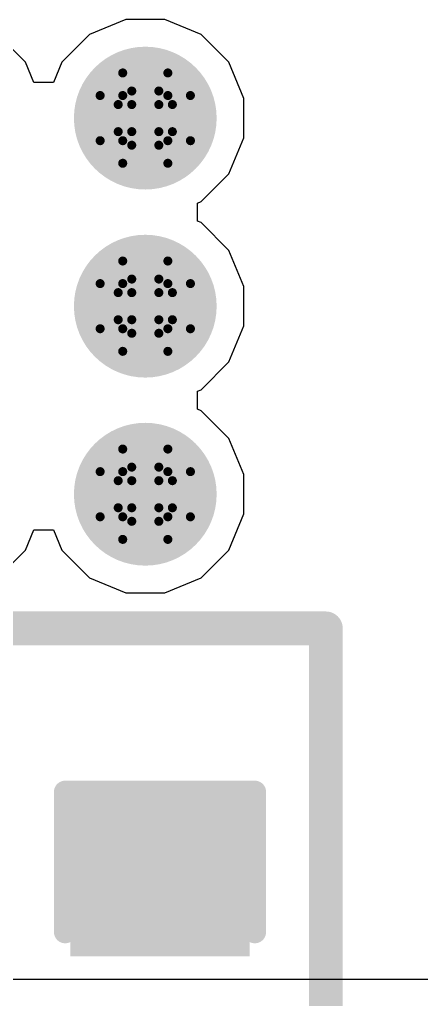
# Model space of a CAD drawing. Header units: inches. Extents: x -4 to 5258, y -4 to 5281.
# Drawn here: x 135.95 to 138.21, y 52.46 to 57.97 of the extents above; entities that cross this region are included whole.
import ezdxf

# ---------------------------------------------------------------- set-up
doc = ezdxf.new("R2010")
doc.units = ezdxf.units.IN
for name, color, linetype in [('Bottom Layer', 5, 'Continuous'), ('Bottom Solder', 6, 'Continuous'), ('Drill Drawing', 1, 'Continuous'), ('Layer 1', 16, 'Continuous'), ('Layer 2', 76, 'Continuous'), ('Top Layer', 1, 'Continuous'), ('Top Overlay', 2, 'Continuous'), ('Top Paste', 8, 'Continuous'), ('Top Solder', 216, 'Continuous'), ('Via Holes', 16, 'Continuous')]:
    doc.layers.add(name, color=color, linetype=linetype)

# ---------------------------------------------------------------- blocks, each defined once
blk = doc.blocks.new('C___0603_304')
at = {"layer": 'Top Layer'}
for points in [[(-0.381, 0.4445), (-0.381, -0.4445), (-1.143, -0.4445), (-1.143, 0.4445)], [(1.143, 0.4445), (1.143, -0.4445), (0.381, -0.4445), (0.381, 0.4445)]]:
    blk.add_hatch(color=1, dxfattribs=at).paths.add_polyline_path(points)
at = {"layer": 'Top Paste'}
for points in [[(-0.381, 0.4445), (-0.381, -0.4445), (-1.143, -0.4445), (-1.143, 0.4445)], [(1.143, 0.4445), (1.143, -0.4445), (0.381, -0.4445), (0.381, 0.4445)]]:
    blk.add_hatch(color=8, dxfattribs=at).paths.add_polyline_path(points)
at = {"layer": 'Top Solder'}
for points in [[(-0.321, 0.5045), (-0.321, -0.5045), (-1.203, -0.5045), (-1.203, 0.5045)], [(1.203, 0.5045), (1.203, -0.5045), (0.321, -0.5045), (0.321, 0.5045)]]:
    blk.add_hatch(color=216, dxfattribs=at).paths.add_polyline_path(points)
at = {"layer": 'Top Overlay'}
for points in [[(-1.2446, 0.5334, 0.127, 0.127, 0), (-1.2446, -0.5334, 0.127, 0.127, 0)], [(-1.2446, 0.5334, 0.127, 0.127, 0), (-0.4572, 0.5334, 0.127, 0.127, 0)], [(0.4572, 0.5334, 0.127, 0.127, 0), (1.2446, 0.5334, 0.127, 0.127, 0)], [(1.2446, 0.5334, 0.127, 0.127, 0), (1.2446, -0.5334, 0.127, 0.127, 0)], [(-1.2446, -0.5334, 0.127, 0.127, 0), (-0.4572, -0.5334, 0.127, 0.127, 0)], [(0.4572, -0.5334, 0.127, 0.127, 0), (1.2446, -0.5334, 0.127, 0.127, 0)]]:
    blk.add_lwpolyline(points, format="xyseb", dxfattribs=at)
for points in [[(-1.2764, 0.5334, 0.0635, 0.0635, 1), (-1.2128, 0.5334, 0.0635, 0.0635, 1)], [(-1.2764, 0.5334, 0.0635, 0.0635, 1), (-1.2128, 0.5334, 0.0635, 0.0635, 1)], [(-0.4889, 0.5334, 0.0635, 0.0635, 1), (-0.4254, 0.5334, 0.0635, 0.0635, 1)], [(0.4254, 0.5334, 0.0635, 0.0635, 1), (0.4889, 0.5334, 0.0635, 0.0635, 1)], [(1.2128, 0.5334, 0.0635, 0.0635, 1), (1.2764, 0.5334, 0.0635, 0.0635, 1)], [(1.2128, 0.5334, 0.0635, 0.0635, 1), (1.2764, 0.5334, 0.0635, 0.0635, 1)], [(-1.2764, -0.5334, 0.0635, 0.0635, 1), (-1.2128, -0.5334, 0.0635, 0.0635, 1)], [(-1.2764, -0.5334, 0.0635, 0.0635, 1), (-1.2128, -0.5334, 0.0635, 0.0635, 1)], [(-0.4889, -0.5334, 0.0635, 0.0635, 1), (-0.4254, -0.5334, 0.0635, 0.0635, 1)], [(0.4254, -0.5334, 0.0635, 0.0635, 1), (0.4889, -0.5334, 0.0635, 0.0635, 1)], [(1.2128, -0.5334, 0.0635, 0.0635, 1), (1.2764, -0.5334, 0.0635, 0.0635, 1)], [(1.2128, -0.5334, 0.0635, 0.0635, 1), (1.2764, -0.5334, 0.0635, 0.0635, 1)]]:
    blk.add_lwpolyline(points, format="xyseb", close=True, dxfattribs=at)

msp = doc.modelspace()

# ---------------------------------------------------------------- hatches: boundary and pattern name
at = {"layer": 'Bottom Layer'}
h = msp.add_hatch(color=5, dxfattribs=at)
edge = h.paths.add_edge_path()
edge.add_arc((136.6604, 57.4128), 0.3, 0, 360)
h = msp.add_hatch(color=5, dxfattribs=at)
edge = h.paths.add_edge_path()
edge.add_arc((136.6604, 56.3551), 0.3, 0, 360)
h = msp.add_hatch(color=5, dxfattribs=at)
edge = h.paths.add_edge_path()
edge.add_arc((136.6604, 55.2975), 0.3, 0, 360)
at = {"layer": 'Bottom Solder'}
h = msp.add_hatch(color=6, dxfattribs=at)
edge = h.paths.add_edge_path()
edge.add_arc((136.6604, 57.4128), 0.4016, 0, 360)
h = msp.add_hatch(color=6, dxfattribs=at)
edge = h.paths.add_edge_path()
edge.add_arc((136.6604, 56.3551), 0.4016, 0, 360)
h = msp.add_hatch(color=6, dxfattribs=at)
edge = h.paths.add_edge_path()
edge.add_arc((136.6604, 55.2975), 0.4016, 0, 360)
at = {"layer": 'Layer 1'}
h = msp.add_hatch(color=16, dxfattribs=at)
edge = h.paths.add_edge_path()
edge.add_arc((136.6604, 57.4128), 0.3, 0, 360)
h = msp.add_hatch(color=16, dxfattribs=at)
edge = h.paths.add_edge_path()
edge.add_arc((136.6604, 56.3551), 0.3, 0, 360)
h = msp.add_hatch(color=16, dxfattribs=at)
edge = h.paths.add_edge_path()
edge.add_arc((136.6604, 55.2975), 0.3, 0, 360)
at = {"layer": 'Layer 2'}
h = msp.add_hatch(color=76, dxfattribs=at)
edge = h.paths.add_edge_path()
edge.add_arc((136.6604, 57.4128), 0.3, 0, 360)
h = msp.add_hatch(color=76, dxfattribs=at)
edge = h.paths.add_edge_path()
edge.add_arc((136.6604, 56.3551), 0.3, 0, 360)
h = msp.add_hatch(color=76, dxfattribs=at)
edge = h.paths.add_edge_path()
edge.add_arc((136.6604, 55.2975), 0.3, 0, 360)
at = {"layer": 'Top Layer'}
h = msp.add_hatch(color=1, dxfattribs=at)
edge = h.paths.add_edge_path()
edge.add_arc((136.6604, 57.4128), 0.3, 0, 360)
h = msp.add_hatch(color=1, dxfattribs=at)
edge = h.paths.add_edge_path()
edge.add_arc((136.6604, 56.3551), 0.3, 0, 360)
h = msp.add_hatch(color=1, dxfattribs=at)
edge = h.paths.add_edge_path()
edge.add_arc((136.6604, 55.2975), 0.3, 0, 360)
at = {"layer": 'Top Solder'}
h = msp.add_hatch(color=216, dxfattribs=at)
edge = h.paths.add_edge_path()
edge.add_arc((136.6604, 57.4128), 0.4016, 0, 360)
h = msp.add_hatch(color=216, dxfattribs=at)
edge = h.paths.add_edge_path()
edge.add_arc((136.6604, 56.3551), 0.4016, 0, 360)
h = msp.add_hatch(color=216, dxfattribs=at)
edge = h.paths.add_edge_path()
edge.add_arc((136.6604, 55.2975), 0.4016, 0, 360)
at = {"layer": 'Via Holes'}
h = msp.add_hatch(color=7, dxfattribs=at)
edge = h.paths.add_edge_path()
edge.add_arc((136.6604, 57.4128), 0.15, 0, 360)
h = msp.add_hatch(color=7, dxfattribs=at)
edge = h.paths.add_edge_path()
edge.add_arc((136.6604, 56.3551), 0.15, 0, 360)
h = msp.add_hatch(color=7, dxfattribs=at)
edge = h.paths.add_edge_path()
edge.add_arc((136.6604, 55.2975), 0.15, 0, 360)

# ---------------------------------------------------------------- linework, layer by layer
at = {"layer": 'Bottom Layer'}
msp.add_line((145.3397, 52.5679), (126.6782, 52.5679), dxfattribs=at)
at = {"layer": 'Drill Drawing'}
for points in [[(136.5334, 57.5398, 0.0508, 0.0508, 0), (136.5334, 57.6668, 0.0508, 0.0508, 0)], [(136.5334, 57.6668, 0.0508, 0.0508, 0), (136.7874, 57.6668, 0.0508, 0.0508, 0)], [(136.7874, 57.5398, 0.0508, 0.0508, 0), (136.7874, 57.6668, 0.0508, 0.0508, 0)], [(136.5842, 57.489, 0.0508, 0.0508, 0), (136.5842, 57.5652, 0.0508, 0.0508, 0)], [(136.5842, 57.5652, 0.0508, 0.0508, 0), (136.7366, 57.5652, 0.0508, 0.0508, 0)], [(136.7366, 57.489, 0.0508, 0.0508, 0), (136.7366, 57.5652, 0.0508, 0.0508, 0)], [(136.4064, 57.2858, 0.0508, 0.0508, 0), (136.4064, 57.5398, 0.0508, 0.0508, 0)], [(136.4064, 57.5398, 0.0508, 0.0508, 0), (136.5334, 57.5398, 0.0508, 0.0508, 0)], [(136.7874, 57.5398, 0.0508, 0.0508, 0), (136.9144, 57.5398, 0.0508, 0.0508, 0)], [(136.9144, 57.2858, 0.0508, 0.0508, 0), (136.9144, 57.5398, 0.0508, 0.0508, 0)], [(136.508, 57.3366, 0.0508, 0.0508, 0), (136.508, 57.489, 0.0508, 0.0508, 0)], [(136.508, 57.489, 0.0508, 0.0508, 0), (136.5842, 57.489, 0.0508, 0.0508, 0)], [(136.7366, 57.489, 0.0508, 0.0508, 0), (136.8128, 57.489, 0.0508, 0.0508, 0)], [(136.8128, 57.3366, 0.0508, 0.0508, 0), (136.8128, 57.489, 0.0508, 0.0508, 0)], [(136.4064, 57.2858, 0.0508, 0.0508, 0), (136.5334, 57.2858, 0.0508, 0.0508, 0)], [(136.508, 57.3366, 0.0508, 0.0508, 0), (136.5842, 57.3366, 0.0508, 0.0508, 0)], [(136.5334, 57.1588, 0.0508, 0.0508, 0), (136.5334, 57.2858, 0.0508, 0.0508, 0)], [(136.5842, 57.2604, 0.0508, 0.0508, 0), (136.5842, 57.3366, 0.0508, 0.0508, 0)], [(136.7366, 57.3366, 0.0508, 0.0508, 0), (136.8128, 57.3366, 0.0508, 0.0508, 0)], [(136.7366, 57.2604, 0.0508, 0.0508, 0), (136.7366, 57.3366, 0.0508, 0.0508, 0)], [(136.7874, 57.2858, 0.0508, 0.0508, 0), (136.9144, 57.2858, 0.0508, 0.0508, 0)], [(136.7874, 57.1588, 0.0508, 0.0508, 0), (136.7874, 57.2858, 0.0508, 0.0508, 0)], [(136.5842, 57.2604, 0.0508, 0.0508, 0), (136.7366, 57.2604, 0.0508, 0.0508, 0)], [(136.5334, 57.1588, 0.0508, 0.0508, 0), (136.7874, 57.1588, 0.0508, 0.0508, 0)], [(136.5334, 56.4821, 0.0508, 0.0508, 0), (136.5334, 56.6091, 0.0508, 0.0508, 0)], [(136.5334, 56.6091, 0.0508, 0.0508, 0), (136.7874, 56.6091, 0.0508, 0.0508, 0)], [(136.7874, 56.4821, 0.0508, 0.0508, 0), (136.7874, 56.6091, 0.0508, 0.0508, 0)], [(136.4064, 56.2281, 0.0508, 0.0508, 0), (136.4064, 56.4821, 0.0508, 0.0508, 0)], [(136.4064, 56.4821, 0.0508, 0.0508, 0), (136.5334, 56.4821, 0.0508, 0.0508, 0)], [(136.5842, 56.4313, 0.0508, 0.0508, 0), (136.5842, 56.5075, 0.0508, 0.0508, 0)], [(136.5842, 56.5075, 0.0508, 0.0508, 0), (136.7366, 56.5075, 0.0508, 0.0508, 0)], [(136.7366, 56.4313, 0.0508, 0.0508, 0), (136.7366, 56.5075, 0.0508, 0.0508, 0)], [(136.7874, 56.4821, 0.0508, 0.0508, 0), (136.9144, 56.4821, 0.0508, 0.0508, 0)], [(136.9144, 56.2281, 0.0508, 0.0508, 0), (136.9144, 56.4821, 0.0508, 0.0508, 0)], [(136.508, 56.2789, 0.0508, 0.0508, 0), (136.508, 56.4313, 0.0508, 0.0508, 0)], [(136.508, 56.4313, 0.0508, 0.0508, 0), (136.5842, 56.4313, 0.0508, 0.0508, 0)], [(136.7366, 56.4313, 0.0508, 0.0508, 0), (136.8128, 56.4313, 0.0508, 0.0508, 0)], [(136.8128, 56.2789, 0.0508, 0.0508, 0), (136.8128, 56.4313, 0.0508, 0.0508, 0)], [(136.508, 56.2789, 0.0508, 0.0508, 0), (136.5842, 56.2789, 0.0508, 0.0508, 0)], [(136.5842, 56.2027, 0.0508, 0.0508, 0), (136.5842, 56.2789, 0.0508, 0.0508, 0)], [(136.7366, 56.2789, 0.0508, 0.0508, 0), (136.8128, 56.2789, 0.0508, 0.0508, 0)], [(136.7366, 56.2027, 0.0508, 0.0508, 0), (136.7366, 56.2789, 0.0508, 0.0508, 0)], [(136.4064, 56.2281, 0.0508, 0.0508, 0), (136.5334, 56.2281, 0.0508, 0.0508, 0)], [(136.5334, 56.1011, 0.0508, 0.0508, 0), (136.5334, 56.2281, 0.0508, 0.0508, 0)], [(136.5842, 56.2027, 0.0508, 0.0508, 0), (136.7366, 56.2027, 0.0508, 0.0508, 0)], [(136.7874, 56.2281, 0.0508, 0.0508, 0), (136.9144, 56.2281, 0.0508, 0.0508, 0)], [(136.7874, 56.1011, 0.0508, 0.0508, 0), (136.7874, 56.2281, 0.0508, 0.0508, 0)], [(136.5334, 56.1011, 0.0508, 0.0508, 0), (136.7874, 56.1011, 0.0508, 0.0508, 0)], [(136.5334, 55.4245, 0.0508, 0.0508, 0), (136.5334, 55.5515, 0.0508, 0.0508, 0)], [(136.5334, 55.5515, 0.0508, 0.0508, 0), (136.7874, 55.5515, 0.0508, 0.0508, 0)], [(136.7874, 55.4245, 0.0508, 0.0508, 0), (136.7874, 55.5515, 0.0508, 0.0508, 0)], [(136.4064, 55.1705, 0.0508, 0.0508, 0), (136.4064, 55.4245, 0.0508, 0.0508, 0)], [(136.4064, 55.4245, 0.0508, 0.0508, 0), (136.5334, 55.4245, 0.0508, 0.0508, 0)], [(136.5842, 55.3737, 0.0508, 0.0508, 0), (136.5842, 55.4499, 0.0508, 0.0508, 0)], [(136.5842, 55.4499, 0.0508, 0.0508, 0), (136.7366, 55.4499, 0.0508, 0.0508, 0)], [(136.7366, 55.3737, 0.0508, 0.0508, 0), (136.7366, 55.4499, 0.0508, 0.0508, 0)], [(136.7874, 55.4245, 0.0508, 0.0508, 0), (136.9144, 55.4245, 0.0508, 0.0508, 0)], [(136.9144, 55.1705, 0.0508, 0.0508, 0), (136.9144, 55.4245, 0.0508, 0.0508, 0)], [(136.508, 55.2213, 0.0508, 0.0508, 0), (136.508, 55.3737, 0.0508, 0.0508, 0)], [(136.508, 55.3737, 0.0508, 0.0508, 0), (136.5842, 55.3737, 0.0508, 0.0508, 0)], [(136.7366, 55.3737, 0.0508, 0.0508, 0), (136.8128, 55.3737, 0.0508, 0.0508, 0)], [(136.8128, 55.2213, 0.0508, 0.0508, 0), (136.8128, 55.3737, 0.0508, 0.0508, 0)], [(136.508, 55.2213, 0.0508, 0.0508, 0), (136.5842, 55.2213, 0.0508, 0.0508, 0)], [(136.5842, 55.1451, 0.0508, 0.0508, 0), (136.5842, 55.2213, 0.0508, 0.0508, 0)], [(136.7366, 55.2213, 0.0508, 0.0508, 0), (136.8128, 55.2213, 0.0508, 0.0508, 0)], [(136.7366, 55.1451, 0.0508, 0.0508, 0), (136.7366, 55.2213, 0.0508, 0.0508, 0)], [(136.4064, 55.1705, 0.0508, 0.0508, 0), (136.5334, 55.1705, 0.0508, 0.0508, 0)], [(136.5334, 55.0435, 0.0508, 0.0508, 0), (136.5334, 55.1705, 0.0508, 0.0508, 0)], [(136.5842, 55.1451, 0.0508, 0.0508, 0), (136.7366, 55.1451, 0.0508, 0.0508, 0)], [(136.7874, 55.1705, 0.0508, 0.0508, 0), (136.9144, 55.1705, 0.0508, 0.0508, 0)], [(136.7874, 55.0435, 0.0508, 0.0508, 0), (136.7874, 55.1705, 0.0508, 0.0508, 0)], [(136.5334, 55.0435, 0.0508, 0.0508, 0), (136.7874, 55.0435, 0.0508, 0.0508, 0)]]:
    msp.add_lwpolyline(points, format="xyseb", dxfattribs=at)
for points in [[(136.5207, 57.6668, 0.0254, 0.0254, 1), (136.5461, 57.6668, 0.0254, 0.0254, 1)], [(136.5207, 57.6668, 0.0254, 0.0254, 1), (136.5461, 57.6668, 0.0254, 0.0254, 1)], [(136.7747, 57.6668, 0.0254, 0.0254, 1), (136.8001, 57.6668, 0.0254, 0.0254, 1)], [(136.7747, 57.6668, 0.0254, 0.0254, 1), (136.8001, 57.6668, 0.0254, 0.0254, 1)], [(136.5715, 57.5652, 0.0254, 0.0254, 1), (136.5969, 57.5652, 0.0254, 0.0254, 1)], [(136.5715, 57.5652, 0.0254, 0.0254, 1), (136.5969, 57.5652, 0.0254, 0.0254, 1)], [(136.7239, 57.5652, 0.0254, 0.0254, 1), (136.7493, 57.5652, 0.0254, 0.0254, 1)], [(136.7239, 57.5652, 0.0254, 0.0254, 1), (136.7493, 57.5652, 0.0254, 0.0254, 1)], [(136.3937, 57.5398, 0.0254, 0.0254, 1), (136.4191, 57.5398, 0.0254, 0.0254, 1)], [(136.3937, 57.5398, 0.0254, 0.0254, 1), (136.4191, 57.5398, 0.0254, 0.0254, 1)], [(136.5207, 57.5398, 0.0254, 0.0254, 1), (136.5461, 57.5398, 0.0254, 0.0254, 1)], [(136.5207, 57.5398, 0.0254, 0.0254, 1), (136.5461, 57.5398, 0.0254, 0.0254, 1)], [(136.7747, 57.5398, 0.0254, 0.0254, 1), (136.8001, 57.5398, 0.0254, 0.0254, 1)], [(136.7747, 57.5398, 0.0254, 0.0254, 1), (136.8001, 57.5398, 0.0254, 0.0254, 1)], [(136.9017, 57.5398, 0.0254, 0.0254, 1), (136.9271, 57.5398, 0.0254, 0.0254, 1)], [(136.9017, 57.5398, 0.0254, 0.0254, 1), (136.9271, 57.5398, 0.0254, 0.0254, 1)], [(136.4953, 57.489, 0.0254, 0.0254, 1), (136.5207, 57.489, 0.0254, 0.0254, 1)], [(136.4953, 57.489, 0.0254, 0.0254, 1), (136.5207, 57.489, 0.0254, 0.0254, 1)], [(136.5715, 57.489, 0.0254, 0.0254, 1), (136.5969, 57.489, 0.0254, 0.0254, 1)], [(136.5715, 57.489, 0.0254, 0.0254, 1), (136.5969, 57.489, 0.0254, 0.0254, 1)], [(136.7239, 57.489, 0.0254, 0.0254, 1), (136.7493, 57.489, 0.0254, 0.0254, 1)], [(136.7239, 57.489, 0.0254, 0.0254, 1), (136.7493, 57.489, 0.0254, 0.0254, 1)], [(136.8001, 57.489, 0.0254, 0.0254, 1), (136.8255, 57.489, 0.0254, 0.0254, 1)], [(136.8001, 57.489, 0.0254, 0.0254, 1), (136.8255, 57.489, 0.0254, 0.0254, 1)], [(136.3937, 57.2858, 0.0254, 0.0254, 1), (136.4191, 57.2858, 0.0254, 0.0254, 1)], [(136.3937, 57.2858, 0.0254, 0.0254, 1), (136.4191, 57.2858, 0.0254, 0.0254, 1)], [(136.4953, 57.3366, 0.0254, 0.0254, 1), (136.5207, 57.3366, 0.0254, 0.0254, 1)], [(136.4953, 57.3366, 0.0254, 0.0254, 1), (136.5207, 57.3366, 0.0254, 0.0254, 1)], [(136.5207, 57.2858, 0.0254, 0.0254, 1), (136.5461, 57.2858, 0.0254, 0.0254, 1)], [(136.5207, 57.2858, 0.0254, 0.0254, 1), (136.5461, 57.2858, 0.0254, 0.0254, 1)], [(136.5715, 57.3366, 0.0254, 0.0254, 1), (136.5969, 57.3366, 0.0254, 0.0254, 1)], [(136.5715, 57.3366, 0.0254, 0.0254, 1), (136.5969, 57.3366, 0.0254, 0.0254, 1)], [(136.7239, 57.3366, 0.0254, 0.0254, 1), (136.7493, 57.3366, 0.0254, 0.0254, 1)], [(136.7239, 57.3366, 0.0254, 0.0254, 1), (136.7493, 57.3366, 0.0254, 0.0254, 1)], [(136.7747, 57.2858, 0.0254, 0.0254, 1), (136.8001, 57.2858, 0.0254, 0.0254, 1)], [(136.7747, 57.2858, 0.0254, 0.0254, 1), (136.8001, 57.2858, 0.0254, 0.0254, 1)], [(136.8001, 57.3366, 0.0254, 0.0254, 1), (136.8255, 57.3366, 0.0254, 0.0254, 1)], [(136.8001, 57.3366, 0.0254, 0.0254, 1), (136.8255, 57.3366, 0.0254, 0.0254, 1)], [(136.9017, 57.2858, 0.0254, 0.0254, 1), (136.9271, 57.2858, 0.0254, 0.0254, 1)], [(136.9017, 57.2858, 0.0254, 0.0254, 1), (136.9271, 57.2858, 0.0254, 0.0254, 1)], [(136.5715, 57.2604, 0.0254, 0.0254, 1), (136.5969, 57.2604, 0.0254, 0.0254, 1)], [(136.5715, 57.2604, 0.0254, 0.0254, 1), (136.5969, 57.2604, 0.0254, 0.0254, 1)], [(136.7239, 57.2604, 0.0254, 0.0254, 1), (136.7493, 57.2604, 0.0254, 0.0254, 1)], [(136.7239, 57.2604, 0.0254, 0.0254, 1), (136.7493, 57.2604, 0.0254, 0.0254, 1)], [(136.5207, 57.1588, 0.0254, 0.0254, 1), (136.5461, 57.1588, 0.0254, 0.0254, 1)], [(136.5207, 57.1588, 0.0254, 0.0254, 1), (136.5461, 57.1588, 0.0254, 0.0254, 1)], [(136.7747, 57.1588, 0.0254, 0.0254, 1), (136.8001, 57.1588, 0.0254, 0.0254, 1)], [(136.7747, 57.1588, 0.0254, 0.0254, 1), (136.8001, 57.1588, 0.0254, 0.0254, 1)], [(136.5207, 56.6091, 0.0254, 0.0254, 1), (136.5461, 56.6091, 0.0254, 0.0254, 1)], [(136.5207, 56.6091, 0.0254, 0.0254, 1), (136.5461, 56.6091, 0.0254, 0.0254, 1)], [(136.7747, 56.6091, 0.0254, 0.0254, 1), (136.8001, 56.6091, 0.0254, 0.0254, 1)], [(136.7747, 56.6091, 0.0254, 0.0254, 1), (136.8001, 56.6091, 0.0254, 0.0254, 1)], [(136.3937, 56.4821, 0.0254, 0.0254, 1), (136.4191, 56.4821, 0.0254, 0.0254, 1)], [(136.3937, 56.4821, 0.0254, 0.0254, 1), (136.4191, 56.4821, 0.0254, 0.0254, 1)], [(136.5207, 56.4821, 0.0254, 0.0254, 1), (136.5461, 56.4821, 0.0254, 0.0254, 1)], [(136.5207, 56.4821, 0.0254, 0.0254, 1), (136.5461, 56.4821, 0.0254, 0.0254, 1)], [(136.5715, 56.5075, 0.0254, 0.0254, 1), (136.5969, 56.5075, 0.0254, 0.0254, 1)], [(136.5715, 56.5075, 0.0254, 0.0254, 1), (136.5969, 56.5075, 0.0254, 0.0254, 1)], [(136.7239, 56.5075, 0.0254, 0.0254, 1), (136.7493, 56.5075, 0.0254, 0.0254, 1)], [(136.7239, 56.5075, 0.0254, 0.0254, 1), (136.7493, 56.5075, 0.0254, 0.0254, 1)], [(136.7747, 56.4821, 0.0254, 0.0254, 1), (136.8001, 56.4821, 0.0254, 0.0254, 1)], [(136.7747, 56.4821, 0.0254, 0.0254, 1), (136.8001, 56.4821, 0.0254, 0.0254, 1)], [(136.9017, 56.4821, 0.0254, 0.0254, 1), (136.9271, 56.4821, 0.0254, 0.0254, 1)], [(136.9017, 56.4821, 0.0254, 0.0254, 1), (136.9271, 56.4821, 0.0254, 0.0254, 1)], [(136.4953, 56.4313, 0.0254, 0.0254, 1), (136.5207, 56.4313, 0.0254, 0.0254, 1)], [(136.4953, 56.4313, 0.0254, 0.0254, 1), (136.5207, 56.4313, 0.0254, 0.0254, 1)], [(136.5715, 56.4313, 0.0254, 0.0254, 1), (136.5969, 56.4313, 0.0254, 0.0254, 1)], [(136.5715, 56.4313, 0.0254, 0.0254, 1), (136.5969, 56.4313, 0.0254, 0.0254, 1)], [(136.7239, 56.4313, 0.0254, 0.0254, 1), (136.7493, 56.4313, 0.0254, 0.0254, 1)], [(136.7239, 56.4313, 0.0254, 0.0254, 1), (136.7493, 56.4313, 0.0254, 0.0254, 1)], [(136.8001, 56.4313, 0.0254, 0.0254, 1), (136.8255, 56.4313, 0.0254, 0.0254, 1)], [(136.8001, 56.4313, 0.0254, 0.0254, 1), (136.8255, 56.4313, 0.0254, 0.0254, 1)], [(136.4953, 56.2789, 0.0254, 0.0254, 1), (136.5207, 56.2789, 0.0254, 0.0254, 1)], [(136.4953, 56.2789, 0.0254, 0.0254, 1), (136.5207, 56.2789, 0.0254, 0.0254, 1)], [(136.5715, 56.2789, 0.0254, 0.0254, 1), (136.5969, 56.2789, 0.0254, 0.0254, 1)], [(136.5715, 56.2789, 0.0254, 0.0254, 1), (136.5969, 56.2789, 0.0254, 0.0254, 1)], [(136.7239, 56.2789, 0.0254, 0.0254, 1), (136.7493, 56.2789, 0.0254, 0.0254, 1)], [(136.7239, 56.2789, 0.0254, 0.0254, 1), (136.7493, 56.2789, 0.0254, 0.0254, 1)], [(136.8001, 56.2789, 0.0254, 0.0254, 1), (136.8255, 56.2789, 0.0254, 0.0254, 1)], [(136.8001, 56.2789, 0.0254, 0.0254, 1), (136.8255, 56.2789, 0.0254, 0.0254, 1)], [(136.3937, 56.2281, 0.0254, 0.0254, 1), (136.4191, 56.2281, 0.0254, 0.0254, 1)], [(136.3937, 56.2281, 0.0254, 0.0254, 1), (136.4191, 56.2281, 0.0254, 0.0254, 1)], [(136.5207, 56.2281, 0.0254, 0.0254, 1), (136.5461, 56.2281, 0.0254, 0.0254, 1)], [(136.5207, 56.2281, 0.0254, 0.0254, 1), (136.5461, 56.2281, 0.0254, 0.0254, 1)], [(136.5715, 56.2027, 0.0254, 0.0254, 1), (136.5969, 56.2027, 0.0254, 0.0254, 1)], [(136.5715, 56.2027, 0.0254, 0.0254, 1), (136.5969, 56.2027, 0.0254, 0.0254, 1)], [(136.7239, 56.2027, 0.0254, 0.0254, 1), (136.7493, 56.2027, 0.0254, 0.0254, 1)], [(136.7239, 56.2027, 0.0254, 0.0254, 1), (136.7493, 56.2027, 0.0254, 0.0254, 1)], [(136.7747, 56.2281, 0.0254, 0.0254, 1), (136.8001, 56.2281, 0.0254, 0.0254, 1)], [(136.7747, 56.2281, 0.0254, 0.0254, 1), (136.8001, 56.2281, 0.0254, 0.0254, 1)], [(136.9017, 56.2281, 0.0254, 0.0254, 1), (136.9271, 56.2281, 0.0254, 0.0254, 1)], [(136.9017, 56.2281, 0.0254, 0.0254, 1), (136.9271, 56.2281, 0.0254, 0.0254, 1)], [(136.5207, 56.1011, 0.0254, 0.0254, 1), (136.5461, 56.1011, 0.0254, 0.0254, 1)], [(136.5207, 56.1011, 0.0254, 0.0254, 1), (136.5461, 56.1011, 0.0254, 0.0254, 1)], [(136.7747, 56.1011, 0.0254, 0.0254, 1), (136.8001, 56.1011, 0.0254, 0.0254, 1)], [(136.7747, 56.1011, 0.0254, 0.0254, 1), (136.8001, 56.1011, 0.0254, 0.0254, 1)], [(136.5207, 55.5515, 0.0254, 0.0254, 1), (136.5461, 55.5515, 0.0254, 0.0254, 1)], [(136.5207, 55.5515, 0.0254, 0.0254, 1), (136.5461, 55.5515, 0.0254, 0.0254, 1)], [(136.7747, 55.5515, 0.0254, 0.0254, 1), (136.8001, 55.5515, 0.0254, 0.0254, 1)], [(136.7747, 55.5515, 0.0254, 0.0254, 1), (136.8001, 55.5515, 0.0254, 0.0254, 1)], [(136.3937, 55.4245, 0.0254, 0.0254, 1), (136.4191, 55.4245, 0.0254, 0.0254, 1)], [(136.3937, 55.4245, 0.0254, 0.0254, 1), (136.4191, 55.4245, 0.0254, 0.0254, 1)], [(136.5207, 55.4245, 0.0254, 0.0254, 1), (136.5461, 55.4245, 0.0254, 0.0254, 1)], [(136.5207, 55.4245, 0.0254, 0.0254, 1), (136.5461, 55.4245, 0.0254, 0.0254, 1)], [(136.5715, 55.4499, 0.0254, 0.0254, 1), (136.5969, 55.4499, 0.0254, 0.0254, 1)], [(136.5715, 55.4499, 0.0254, 0.0254, 1), (136.5969, 55.4499, 0.0254, 0.0254, 1)], [(136.7239, 55.4499, 0.0254, 0.0254, 1), (136.7493, 55.4499, 0.0254, 0.0254, 1)], [(136.7239, 55.4499, 0.0254, 0.0254, 1), (136.7493, 55.4499, 0.0254, 0.0254, 1)], [(136.7747, 55.4245, 0.0254, 0.0254, 1), (136.8001, 55.4245, 0.0254, 0.0254, 1)], [(136.7747, 55.4245, 0.0254, 0.0254, 1), (136.8001, 55.4245, 0.0254, 0.0254, 1)], [(136.9017, 55.4245, 0.0254, 0.0254, 1), (136.9271, 55.4245, 0.0254, 0.0254, 1)], [(136.9017, 55.4245, 0.0254, 0.0254, 1), (136.9271, 55.4245, 0.0254, 0.0254, 1)], [(136.4953, 55.3737, 0.0254, 0.0254, 1), (136.5207, 55.3737, 0.0254, 0.0254, 1)], [(136.4953, 55.3737, 0.0254, 0.0254, 1), (136.5207, 55.3737, 0.0254, 0.0254, 1)], [(136.5715, 55.3737, 0.0254, 0.0254, 1), (136.5969, 55.3737, 0.0254, 0.0254, 1)], [(136.5715, 55.3737, 0.0254, 0.0254, 1), (136.5969, 55.3737, 0.0254, 0.0254, 1)], [(136.7239, 55.3737, 0.0254, 0.0254, 1), (136.7493, 55.3737, 0.0254, 0.0254, 1)], [(136.7239, 55.3737, 0.0254, 0.0254, 1), (136.7493, 55.3737, 0.0254, 0.0254, 1)], [(136.8001, 55.3737, 0.0254, 0.0254, 1), (136.8255, 55.3737, 0.0254, 0.0254, 1)], [(136.8001, 55.3737, 0.0254, 0.0254, 1), (136.8255, 55.3737, 0.0254, 0.0254, 1)], [(136.4953, 55.2213, 0.0254, 0.0254, 1), (136.5207, 55.2213, 0.0254, 0.0254, 1)], [(136.4953, 55.2213, 0.0254, 0.0254, 1), (136.5207, 55.2213, 0.0254, 0.0254, 1)], [(136.5715, 55.2213, 0.0254, 0.0254, 1), (136.5969, 55.2213, 0.0254, 0.0254, 1)], [(136.5715, 55.2213, 0.0254, 0.0254, 1), (136.5969, 55.2213, 0.0254, 0.0254, 1)], [(136.7239, 55.2213, 0.0254, 0.0254, 1), (136.7493, 55.2213, 0.0254, 0.0254, 1)], [(136.7239, 55.2213, 0.0254, 0.0254, 1), (136.7493, 55.2213, 0.0254, 0.0254, 1)], [(136.8001, 55.2213, 0.0254, 0.0254, 1), (136.8255, 55.2213, 0.0254, 0.0254, 1)], [(136.8001, 55.2213, 0.0254, 0.0254, 1), (136.8255, 55.2213, 0.0254, 0.0254, 1)], [(136.3937, 55.1705, 0.0254, 0.0254, 1), (136.4191, 55.1705, 0.0254, 0.0254, 1)], [(136.3937, 55.1705, 0.0254, 0.0254, 1), (136.4191, 55.1705, 0.0254, 0.0254, 1)], [(136.5207, 55.1705, 0.0254, 0.0254, 1), (136.5461, 55.1705, 0.0254, 0.0254, 1)], [(136.5207, 55.1705, 0.0254, 0.0254, 1), (136.5461, 55.1705, 0.0254, 0.0254, 1)], [(136.5715, 55.1451, 0.0254, 0.0254, 1), (136.5969, 55.1451, 0.0254, 0.0254, 1)], [(136.5715, 55.1451, 0.0254, 0.0254, 1), (136.5969, 55.1451, 0.0254, 0.0254, 1)], [(136.7239, 55.1451, 0.0254, 0.0254, 1), (136.7493, 55.1451, 0.0254, 0.0254, 1)], [(136.7239, 55.1451, 0.0254, 0.0254, 1), (136.7493, 55.1451, 0.0254, 0.0254, 1)], [(136.7747, 55.1705, 0.0254, 0.0254, 1), (136.8001, 55.1705, 0.0254, 0.0254, 1)], [(136.7747, 55.1705, 0.0254, 0.0254, 1), (136.8001, 55.1705, 0.0254, 0.0254, 1)], [(136.9017, 55.1705, 0.0254, 0.0254, 1), (136.9271, 55.1705, 0.0254, 0.0254, 1)], [(136.9017, 55.1705, 0.0254, 0.0254, 1), (136.9271, 55.1705, 0.0254, 0.0254, 1)], [(136.5207, 55.0435, 0.0254, 0.0254, 1), (136.5461, 55.0435, 0.0254, 0.0254, 1)], [(136.5207, 55.0435, 0.0254, 0.0254, 1), (136.5461, 55.0435, 0.0254, 0.0254, 1)], [(136.7747, 55.0435, 0.0254, 0.0254, 1), (136.8001, 55.0435, 0.0254, 0.0254, 1)], [(136.7747, 55.0435, 0.0254, 0.0254, 1), (136.8001, 55.0435, 0.0254, 0.0254, 1)]]:
    msp.add_lwpolyline(points, format="xyseb", close=True, dxfattribs=at)
at = {"layer": 'Layer 1'}
for p, q in [((136.5502, 57.9668), (136.3466, 57.8825)), ((136.7706, 57.9668), (136.5502, 57.9668)), ((136.9742, 57.8825), (136.7706, 57.9668)), ((135.987, 57.7266), (135.8312, 57.8825)), ((136.3466, 57.8825), (136.1907, 57.7266)), ((137.13, 57.7266), (136.9742, 57.8825)), ((136.0339, 57.6135), (135.987, 57.7266)), ((136.1907, 57.7266), (136.1439, 57.6135)), ((137.2144, 57.523), (137.13, 57.7266)), ((136.1439, 57.6135), (136.0339, 57.6135)), ((137.2144, 57.3026), (137.2144, 57.523)), ((137.13, 57.099), (137.2144, 57.3026)), ((136.9742, 56.9432), (137.13, 57.099)), ((136.954, 56.9348), (136.9742, 56.9432)), ((136.954, 56.8332), (136.954, 56.9348)), ((136.9742, 56.8248), (136.954, 56.8332)), ((137.13, 56.669), (136.9742, 56.8248)), ((137.2144, 56.4653), (137.13, 56.669)), ((137.2144, 56.2449), (137.2144, 56.4653)), ((137.13, 56.0413), (137.2144, 56.2449)), ((136.9742, 55.8855), (137.13, 56.0413)), ((136.954, 55.8771), (136.9742, 55.8855)), ((136.954, 55.7755), (136.954, 55.8771)), ((136.9742, 55.7671), (136.954, 55.7755)), ((137.13, 55.6113), (136.9742, 55.7671)), ((137.2144, 55.4077), (137.13, 55.6113)), ((137.2144, 55.1873), (137.2144, 55.4077)), ((137.13, 54.9837), (137.2144, 55.1873)), ((135.987, 54.9837), (136.0339, 55.0968)), ((136.0339, 55.0968), (136.1439, 55.0968)), ((136.1439, 55.0968), (136.1907, 54.9837)), ((135.8312, 54.8278), (135.987, 54.9837)), ((136.1907, 54.9837), (136.3466, 54.8278)), ((136.9742, 54.8278), (137.13, 54.9837)), ((136.3466, 54.8278), (136.5502, 54.7435)), ((136.7706, 54.7435), (136.9742, 54.8278)), ((136.5502, 54.7435), (136.7706, 54.7435))]:
    msp.add_line(p, q, dxfattribs=at)
at = {"layer": 'Top Layer'}
msp.add_line((145.5153, 52.5679), (122.9674, 52.5679), dxfattribs=at)
at = {"layer": 'Top Overlay'}
for points in [[(132.317, 54.5428, 0.1905, 0.1905, 0), (137.6764, 54.5428, 0.1905, 0.1905, 0)], [(137.6764, 50.3953, 0.1905, 0.1905, 0), (137.6764, 54.5428, 0.1905, 0.1905, 0)]]:
    msp.add_lwpolyline(points, format="xyseb", dxfattribs=at)
msp.add_lwpolyline([(137.6287, 54.5428, 0.0952, 0.0952, 1), (137.724, 54.5428, 0.0952, 0.0952, 1)], format="xyseb", close=True, dxfattribs=at)
msp.add_lwpolyline([(137.6287, 54.5428, 0.0952, 0.0952, 1), (137.724, 54.5428, 0.0952, 0.0952, 1)], format="xyseb", close=True, dxfattribs=at)

# ---------------------------------------------------------------- block references
at = {"rotation": 90}
msp.add_blockref('C___0603_304', (136.7433, 52.3783), dxfattribs=at)

doc.saveas('drawing.dxf')
